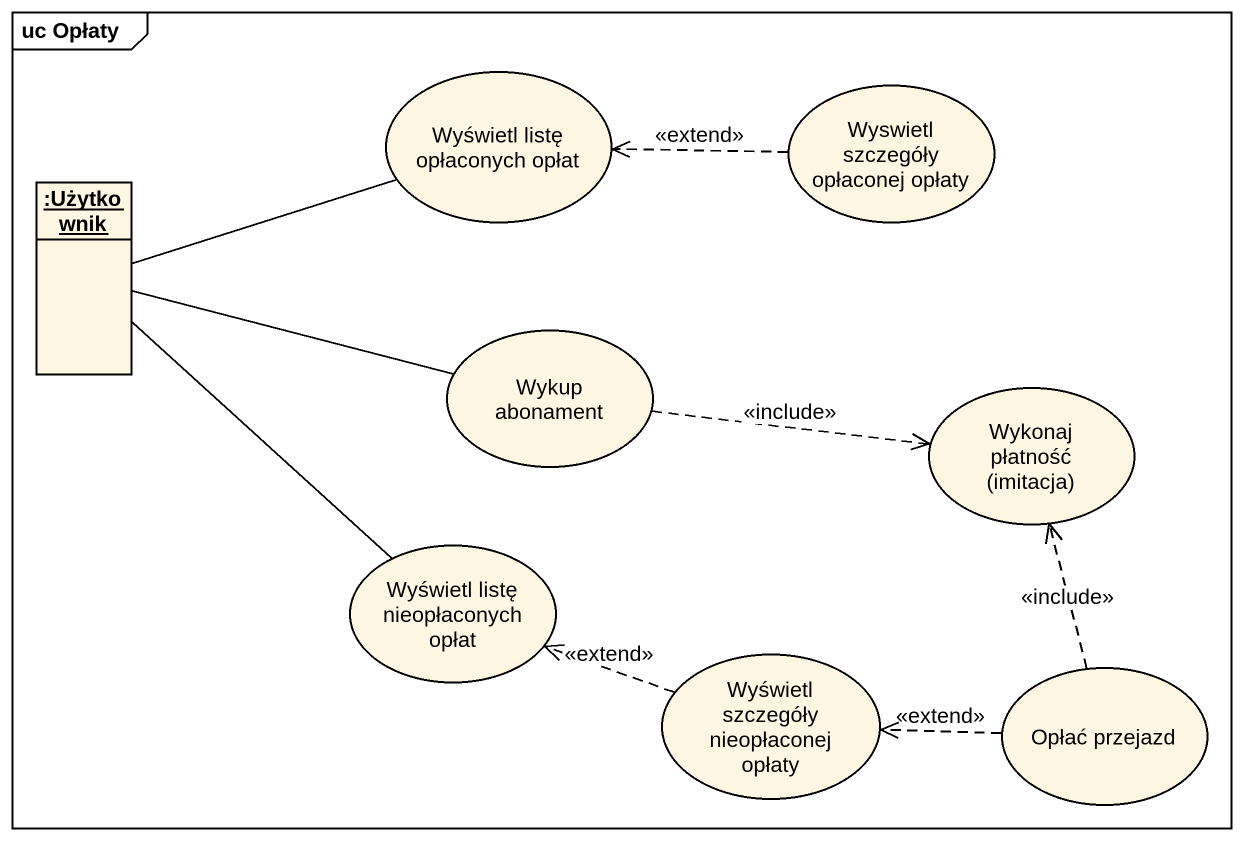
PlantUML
@startuml
mainframe uc Opłaty
allowmixing
hide circle
hide empty members
usecase "Wyświetl listę opłaconych opłat" as Wyświetl_listę_opłaconych
usecase "Wyswietl szczegóły opłaconej opłaty" as Wyswietl_szczegóły
object ":Użytkownik" as Użytkownik
usecase "Wykup abonament" as Wykup_abonament
usecase "Wykonaj płatność (imitacja)" as Wykonaj_płatność_imitacja
usecase "Wyświetl listę nieopłaconych opłat" as Wyświetl_listę
usecase "Wyświetl szczegóły nieopłaconej opłaty" as Wyświetl_szczegóły
usecase "Opłać przejazd" as Opłać_przejazd
Wyswietl_szczegóły .left.> Wyświetl_listę_opłaconych : <<extend>>
Użytkownik -right- Wyświetl_listę_opłaconych
Użytkownik -right- Wykup_abonament
Użytkownik -- Wyświetl_listę
Wykup_abonament .right.> Wykonaj_płatność_imitacja : <<include>>
Wyświetl_szczegóły .left.> Wyświetl_listę : <<extend>>
Opłać_przejazd .up.> Wykonaj_płatność_imitacja : <<include>>
Opłać_przejazd .left.> Wyświetl_szczegóły : <<extend>>
@enduml
